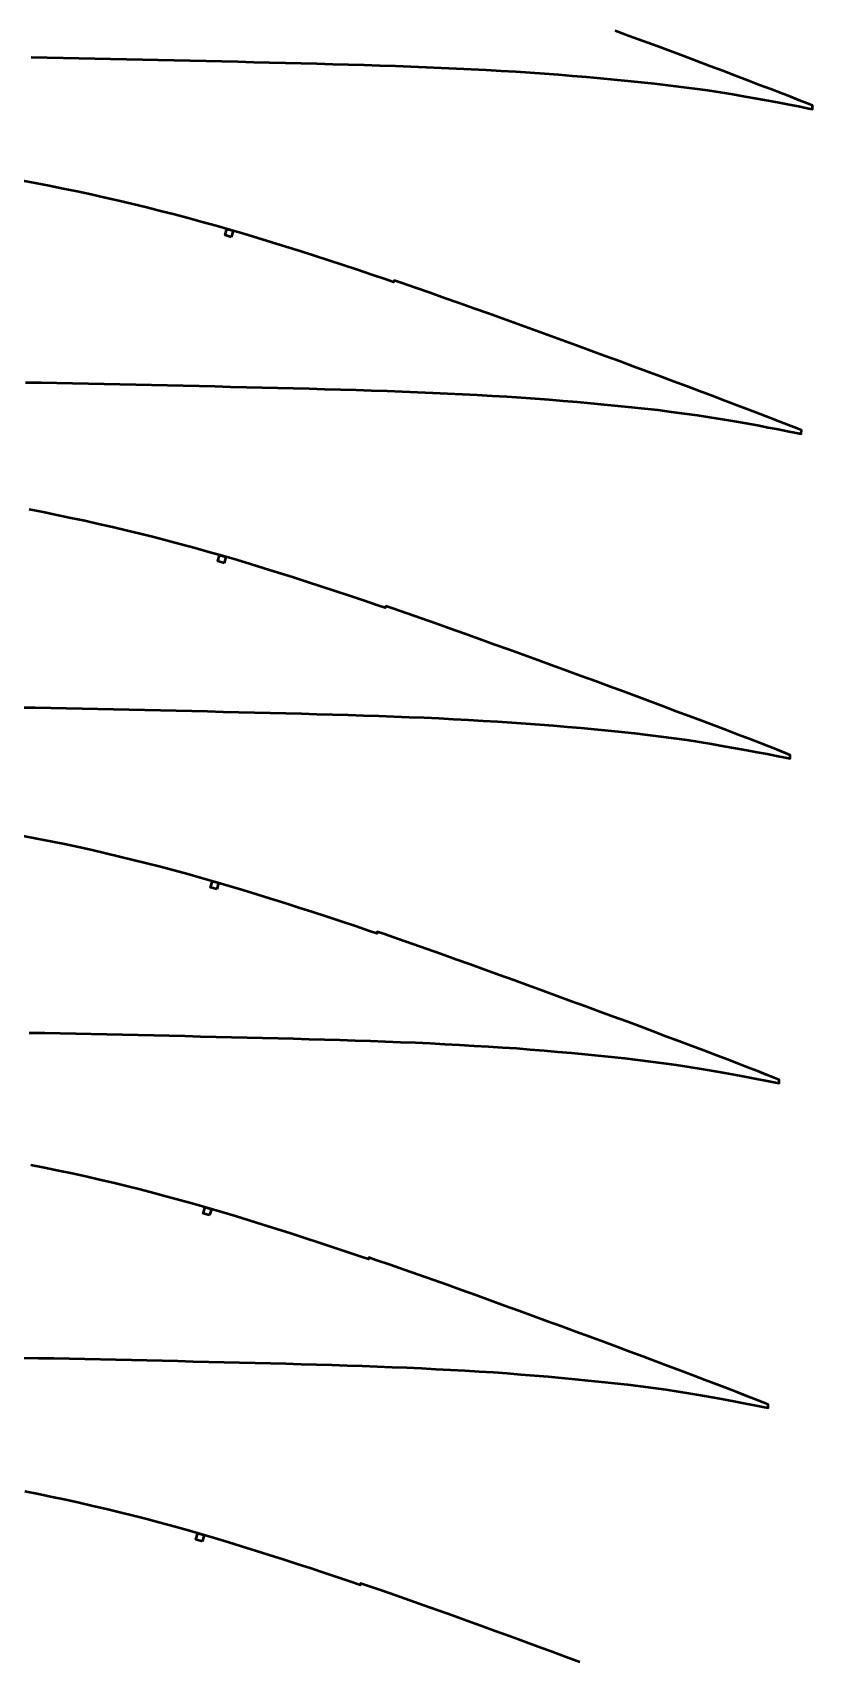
# Model space of a CAD drawing. Header units: metres. Extents: x -32 to 1074, y -15727 to -24.
# Drawn here: x 547 to 1026, y -3956 to -2958 of the extents above; entities that cross this region are included whole.
import ezdxf

# ---------------------------------------------------------------- set-up
doc = ezdxf.new("R2010")
doc.units = ezdxf.units.M
doc.layers.add('Layer', color=7, linetype='Continuous', lineweight=50)

msp = doc.modelspace()

# ---------------------------------------------------------------- linework, layer by layer
at = {"layer": 'Layer'}
for points in [[(546.58, -2973.51), (556.32, -2973.67), (566.05, -2973.85), (575.76, -2974.03), (585.48, -2974.23), (595.23, -2974.45), (604.99, -2974.67), (614.75, -2974.88), (624.52, -2975.09), (634.29, -2975.3), (644.05, -2975.51), (653.81, -2975.73), (663.57, -2975.96), (673.33, -2976.19), (683.07, -2976.41), (692.8, -2976.64), (702.5, -2976.87), (712.19, -2977.13), (721.88, -2977.39), (731.57, -2977.67), (741.25, -2977.95), (750.89, -2978.23), (760.46, -2978.52), (769.96, -2978.83), (779.42, -2979.18), (788.84, -2979.53), (798.16, -2979.9), (807.39, -2980.32), (816.56, -2980.78), (825.72, -2981.29), (834.84, -2981.82), (843.87, -2982.33), (852.74, -2982.86), (861.43, -2983.47), (870.09, -2984.17), (878.75, -2984.88), (887.32, -2985.57), (895.78, -2986.31), (904.19, -2987.15), (912.58, -2987.99), (920.88, -2988.77), (929.06, -2989.61), (937.2, -2990.59), (945.39, -2991.65), (953.54, -2992.69), (961.47, -2993.75), (969.24, -2994.95), (976.96, -2996.23), (984.53, -2997.54), (991.86, -2998.81), (998.82, -3000.07), (1005.41, -3001.32), (1011.59, -3002.49), (1017.34, -3003.61), (1022.62, -3004.67), (1025.89, -3005.35), (1025.94, -3003.13), (1022.87, -3001.88), (1017.93, -2999.97), (1012.58, -2997.85), (1006.74, -2995.58), (1000.37, -2993.15), (993.52, -2990.54), (986.27, -2987.76), (978.68, -2984.86), (970.87, -2981.88), (962.99, -2978.91), (955.04, -2975.97), (946.98, -2972.92), (938.83, -2969.83), (930.54, -2966.75), (922.11, -2963.63), (913.54, -2960.5), (904.8, -2957.29)], [(546.58, -2973.51), (556.32, -2973.67), (566.05, -2973.85), (575.76, -2974.03), (585.48, -2974.23), (595.23, -2974.45), (604.99, -2974.67), (614.75, -2974.88), (624.52, -2975.09), (634.29, -2975.3), (644.05, -2975.51), (653.81, -2975.73), (663.57, -2975.96), (673.33, -2976.19), (683.07, -2976.41), (692.8, -2976.64), (702.5, -2976.87), (712.19, -2977.13), (721.88, -2977.39), (731.57, -2977.67), (741.25, -2977.95), (750.89, -2978.23), (760.46, -2978.52), (769.96, -2978.83), (779.42, -2979.18), (788.84, -2979.53), (798.16, -2979.9), (807.39, -2980.32), (816.56, -2980.78), (825.72, -2981.29), (834.84, -2981.82), (843.87, -2982.33), (852.74, -2982.86), (861.43, -2983.47), (870.09, -2984.17), (878.75, -2984.88), (887.32, -2985.57), (895.78, -2986.31), (904.19, -2987.15), (912.58, -2987.99), (920.88, -2988.77), (929.06, -2989.61), (937.2, -2990.59), (945.39, -2991.65), (953.54, -2992.69), (961.47, -2993.75), (969.24, -2994.95), (976.96, -2996.23), (984.53, -2997.54), (991.86, -2998.81), (998.82, -3000.07), (1005.41, -3001.32), (1011.59, -3002.49), (1017.34, -3003.61), (1022.62, -3004.67), (1025.89, -3005.35), (1025.94, -3003.13), (1022.87, -3001.88), (1017.93, -2999.97), (1012.58, -2997.85), (1006.74, -2995.58), (1000.37, -2993.15), (993.52, -2990.54), (986.27, -2987.76), (978.68, -2984.86), (970.87, -2981.88), (962.99, -2978.91), (955.04, -2975.97), (946.98, -2972.92), (938.83, -2969.83), (930.54, -2966.75), (922.11, -2963.63), (913.54, -2960.5), (904.8, -2957.29)], [(542.96, -3173.02), (552.63, -3173.18), (562.3, -3173.35), (571.95, -3173.54), (581.6, -3173.74), (591.28, -3173.95), (600.98, -3174.17), (610.68, -3174.38), (620.38, -3174.59), (630.09, -3174.8), (639.78, -3175.01), (649.48, -3175.23), (659.17, -3175.45), (668.87, -3175.68), (678.55, -3175.9), (688.21, -3176.13), (697.85, -3176.36), (707.47, -3176.61), (717.09, -3176.88), (726.72, -3177.15), (736.34, -3177.43), (745.91, -3177.71), (755.42, -3178), (764.85, -3178.31), (774.25, -3178.65), (783.61, -3179), (792.87, -3179.37), (802.03, -3179.78), (811.15, -3180.24), (820.24, -3180.75), (829.3, -3181.27), (838.28, -3181.79), (847.09, -3182.31), (855.72, -3182.91), (864.32, -3183.61), (872.92, -3184.32), (881.44, -3185), (889.84, -3185.74), (898.19, -3186.57), (906.53, -3187.4), (914.78, -3188.18), (922.91, -3189.02), (930.99, -3189.99), (939.12, -3191.03), (947.22, -3192.07), (955.1, -3193.13), (962.81, -3194.32), (970.48, -3195.59), (978.01, -3196.89), (985.28, -3198.15), (992.2, -3199.41), (998.75, -3200.65), (1004.89, -3201.81), (1010.59, -3202.92), (1015.85, -3203.97), (1019.09, -3204.65), (1019.14, -3202.45), (1016.09, -3201.21), (1011.18, -3199.31), (1005.87, -3197.2), (1000.07, -3194.95), (993.74, -3192.53), (986.93, -3189.94), (979.73, -3187.18), (972.19, -3184.3), (964.44, -3181.34), (956.6, -3178.39), (948.71, -3175.47), (940.7, -3172.44), (932.61, -3169.37), (924.37, -3166.31), (916, -3163.21), (907.48, -3160.1), (898.8, -3156.92), (889.99, -3153.69), (881.07, -3150.43), (872.09, -3147.15), (863.09, -3143.86), (854.07, -3140.58), (845.06, -3137.32), (836.06, -3134.06), (827.06, -3130.83), (818.07, -3127.61), (809.12, -3124.42), (800.21, -3121.26), (791.31, -3118.14), (782.42, -3115.05), (773.55, -3111.99), (769.16, -3110.49), (768.82, -3111.48), (764.37, -3109.96), (755.55, -3106.97), (746.74, -3104.02), (737.94, -3101.12), (729.13, -3098.24), (720.33, -3095.4), (711.55, -3092.59), (702.83, -3089.83), (694.17, -3087.13), (685.56, -3084.5), (676.99, -3081.93), (668.45, -3079.43), (659.93, -3077), (651.41, -3074.62), (642.9, -3072.3), (634.41, -3070.05), (625.92, -3067.86), (617.42, -3065.74), (608.91, -3063.67), (600.38, -3061.67), (591.84, -3059.72), (583.27, -3057.82), (574.7, -3055.98), (566.11, -3054.2), (557.51, -3052.48), (548.88, -3050.82), (540.22, -3049.21)], [(542.96, -3173.02), (552.63, -3173.18), (562.3, -3173.35), (571.95, -3173.54), (581.6, -3173.74), (591.28, -3173.95), (600.98, -3174.17), (610.68, -3174.38), (620.38, -3174.59), (630.09, -3174.8), (639.78, -3175.01), (649.48, -3175.23), (659.17, -3175.45), (668.87, -3175.68), (678.55, -3175.9), (688.21, -3176.13), (697.85, -3176.36), (707.47, -3176.61), (717.09, -3176.88), (726.72, -3177.15), (736.34, -3177.43), (745.91, -3177.71), (755.42, -3178), (764.85, -3178.31), (774.25, -3178.65), (783.61, -3179), (792.87, -3179.37), (802.03, -3179.78), (811.15, -3180.24), (820.24, -3180.75), (829.3, -3181.27), (838.28, -3181.79), (847.09, -3182.31), (855.72, -3182.91), (864.32, -3183.61), (872.92, -3184.32), (881.44, -3185), (889.84, -3185.74), (898.19, -3186.57), (906.53, -3187.4), (914.78, -3188.18), (922.91, -3189.02), (930.99, -3189.99), (939.12, -3191.03), (947.22, -3192.07), (955.1, -3193.13), (962.81, -3194.32), (970.48, -3195.59), (978.01, -3196.89), (985.28, -3198.15), (992.2, -3199.41), (998.75, -3200.65), (1004.89, -3201.81), (1010.59, -3202.92), (1015.85, -3203.97), (1019.09, -3204.65), (1019.14, -3202.45), (1016.09, -3201.21), (1011.18, -3199.31), (1005.87, -3197.2), (1000.07, -3194.95), (993.74, -3192.53), (986.93, -3189.94), (979.73, -3187.18), (972.19, -3184.3), (964.44, -3181.34), (956.6, -3178.39), (948.71, -3175.47), (940.7, -3172.44), (932.61, -3169.37), (924.37, -3166.31), (916, -3163.21), (907.48, -3160.1), (898.8, -3156.92), (889.99, -3153.69), (881.07, -3150.43), (872.09, -3147.15), (863.09, -3143.86), (854.07, -3140.58), (845.06, -3137.32), (836.06, -3134.06), (827.06, -3130.83), (818.07, -3127.61), (809.12, -3124.42), (800.21, -3121.26), (791.31, -3118.14), (782.42, -3115.05), (773.55, -3111.99), (769.16, -3110.49), (768.82, -3111.48), (764.37, -3109.96), (755.55, -3106.97), (746.74, -3104.02), (737.94, -3101.12), (729.13, -3098.24), (720.33, -3095.4), (711.55, -3092.59), (702.83, -3089.83), (694.17, -3087.13), (685.56, -3084.5), (676.99, -3081.93), (668.45, -3079.43), (659.93, -3077), (651.41, -3074.62), (642.9, -3072.3), (634.41, -3070.05), (625.92, -3067.86), (617.42, -3065.74), (608.91, -3063.67), (600.38, -3061.67), (591.84, -3059.72), (583.27, -3057.82), (574.7, -3055.98), (566.11, -3054.2), (557.51, -3052.48), (548.88, -3050.82), (540.22, -3049.21)], [(669.32, -3083.85), (665.48, -3082.73), (666.61, -3078.89), (670.44, -3080.02), (669.32, -3083.85)], [(539.34, -3372.53), (548.95, -3372.69), (558.54, -3372.86), (568.13, -3373.05), (577.72, -3373.24), (587.33, -3373.46), (596.97, -3373.67), (606.6, -3373.88), (616.24, -3374.09), (625.88, -3374.29), (635.52, -3374.5), (645.14, -3374.72), (654.77, -3374.95), (664.4, -3375.17), (674.02, -3375.39), (683.62, -3375.62), (693.19, -3375.85), (702.75, -3376.1), (712.31, -3376.36), (721.87, -3376.63), (731.43, -3376.91), (740.94, -3377.19), (750.38, -3377.47), (759.75, -3377.78), (769.09, -3378.12), (778.38, -3378.47), (787.58, -3378.84), (796.68, -3379.25), (805.74, -3379.7), (814.77, -3380.2), (823.77, -3380.73), (832.69, -3381.24), (841.44, -3381.75), (850.01, -3382.35), (858.55, -3383.05), (867.1, -3383.75), (875.56, -3384.43), (883.9, -3385.16), (892.2, -3385.99), (900.48, -3386.82), (908.67, -3387.59), (916.75, -3388.42), (924.78, -3389.39), (932.86, -3390.42), (940.9, -3391.46), (948.73, -3392.5), (956.39, -3393.69), (964.01, -3394.95), (971.48, -3396.24), (978.71, -3397.49), (985.58, -3398.74), (992.08, -3399.97), (998.18, -3401.12), (1003.85, -3402.23), (1009.07, -3403.27), (1012.29, -3403.95), (1012.33, -3401.77), (1009.31, -3400.54), (1004.43, -3398.65), (999.16, -3396.56), (993.39, -3394.32), (987.11, -3391.92), (980.35, -3389.34), (973.19, -3386.6), (965.7, -3383.74), (958, -3380.8), (950.22, -3377.87), (942.38, -3374.97), (934.42, -3371.96), (926.38, -3368.91), (918.2, -3365.87), (909.88, -3362.79), (901.42, -3359.7), (892.81, -3356.54), (884.05, -3353.33), (875.19, -3350.1), (866.27, -3346.84), (857.32, -3343.57), (848.37, -3340.31), (839.42, -3337.07), (830.48, -3333.84), (821.53, -3330.62), (812.61, -3327.43), (803.72, -3324.26), (794.86, -3321.12), (786.03, -3318.02), (777.2, -3314.95), (768.39, -3311.91), (764.03, -3310.42), (763.69, -3311.41), (759.27, -3309.9), (750.5, -3306.93), (741.75, -3304.01), (733.01, -3301.12), (724.26, -3298.26), (715.52, -3295.44), (706.8, -3292.65), (698.13, -3289.91), (689.53, -3287.23), (680.98, -3284.61), (672.47, -3282.06), (663.99, -3279.58), (655.52, -3277.16), (647.06, -3274.8), (638.61, -3272.5), (630.17, -3270.26), (621.74, -3268.09), (613.3, -3265.98), (604.85, -3263.93), (596.37, -3261.93), (587.88, -3260), (579.38, -3258.11), (570.86, -3256.29), (562.33, -3254.52), (553.78, -3252.81), (545.21, -3251.16)], [(539.34, -3372.53), (548.95, -3372.69), (558.54, -3372.86), (568.13, -3373.05), (577.72, -3373.24), (587.33, -3373.46), (596.97, -3373.67), (606.6, -3373.88), (616.24, -3374.09), (625.88, -3374.29), (635.52, -3374.5), (645.14, -3374.72), (654.77, -3374.95), (664.4, -3375.17), (674.02, -3375.39), (683.62, -3375.62), (693.19, -3375.85), (702.75, -3376.1), (712.31, -3376.36), (721.87, -3376.63), (731.43, -3376.91), (740.94, -3377.19), (750.38, -3377.47), (759.75, -3377.78), (769.09, -3378.12), (778.38, -3378.47), (787.58, -3378.84), (796.68, -3379.25), (805.74, -3379.7), (814.77, -3380.2), (823.77, -3380.73), (832.69, -3381.24), (841.44, -3381.75), (850.01, -3382.35), (858.55, -3383.05), (867.1, -3383.75), (875.56, -3384.43), (883.9, -3385.16), (892.2, -3385.99), (900.48, -3386.82), (908.67, -3387.59), (916.75, -3388.42), (924.78, -3389.39), (932.86, -3390.42), (940.9, -3391.46), (948.73, -3392.5), (956.39, -3393.69), (964.01, -3394.95), (971.48, -3396.24), (978.71, -3397.49), (985.58, -3398.74), (992.08, -3399.97), (998.18, -3401.12), (1003.85, -3402.23), (1009.07, -3403.27), (1012.29, -3403.95), (1012.33, -3401.77), (1009.31, -3400.54), (1004.43, -3398.65), (999.16, -3396.56), (993.39, -3394.32), (987.11, -3391.92), (980.35, -3389.34), (973.19, -3386.6), (965.7, -3383.74), (958, -3380.8), (950.22, -3377.87), (942.38, -3374.97), (934.42, -3371.96), (926.38, -3368.91), (918.2, -3365.87), (909.88, -3362.79), (901.42, -3359.7), (892.81, -3356.54), (884.05, -3353.33), (875.19, -3350.1), (866.27, -3346.84), (857.32, -3343.57), (848.37, -3340.31), (839.42, -3337.07), (830.48, -3333.84), (821.53, -3330.62), (812.61, -3327.43), (803.72, -3324.26), (794.86, -3321.12), (786.03, -3318.02), (777.2, -3314.95), (768.39, -3311.91), (764.03, -3310.42), (763.69, -3311.41), (759.27, -3309.9), (750.5, -3306.93), (741.75, -3304.01), (733.01, -3301.12), (724.26, -3298.26), (715.52, -3295.44), (706.8, -3292.65), (698.13, -3289.91), (689.53, -3287.23), (680.98, -3284.61), (672.47, -3282.06), (663.99, -3279.58), (655.52, -3277.16), (647.06, -3274.8), (638.61, -3272.5), (630.17, -3270.26), (621.74, -3268.09), (613.3, -3265.98), (604.85, -3263.93), (596.37, -3261.93), (587.88, -3260), (579.38, -3258.11), (570.86, -3256.29), (562.33, -3254.52), (553.78, -3252.81), (545.21, -3251.16)], [(664.86, -3284), (661.02, -3282.88), (662.14, -3279.04), (665.98, -3280.16), (664.86, -3284)], [(545.26, -3572.2), (554.79, -3572.37), (564.31, -3572.55), (573.84, -3572.75), (583.39, -3572.96), (592.96, -3573.17), (602.53, -3573.38), (612.1, -3573.59), (621.68, -3573.79), (631.25, -3574), (640.81, -3574.22), (650.38, -3574.44), (659.94, -3574.67), (669.49, -3574.89), (679.02, -3575.11), (688.53, -3575.34), (698.02, -3575.58), (707.52, -3575.85), (717.02, -3576.12), (726.51, -3576.39), (735.96, -3576.66), (745.34, -3576.95), (754.65, -3577.26), (763.92, -3577.59), (773.15, -3577.94), (782.29, -3578.31), (791.33, -3578.71), (800.32, -3579.17), (809.3, -3579.66), (818.23, -3580.18), (827.09, -3580.69), (835.78, -3581.2), (844.3, -3581.8), (852.79, -3582.49), (861.27, -3583.19), (869.68, -3583.86), (877.96, -3584.59), (886.21, -3585.41), (894.43, -3586.23), (902.57, -3587), (910.59, -3587.82), (918.56, -3588.78), (926.59, -3589.81), (934.58, -3590.84), (942.35, -3591.88), (949.96, -3593.06), (957.53, -3594.31), (964.96, -3595.59), (972.13, -3596.83), (978.96, -3598.07), (985.42, -3599.3), (991.48, -3600.44), (997.1, -3601.54), (1002.29, -3602.58), (1005.49, -3603.25), (1005.53, -3601.09), (1002.52, -3599.86), (997.68, -3597.99), (992.44, -3595.91), (986.72, -3593.69), (980.48, -3591.31), (973.76, -3588.74), (966.65, -3586.02), (959.21, -3583.18), (951.56, -3580.26), (943.83, -3577.35), (936.04, -3574.46), (928.15, -3571.48), (920.16, -3568.45), (912.03, -3565.43), (903.77, -3562.37), (895.37, -3559.3), (886.81, -3556.16), (878.11, -3552.98), (869.31, -3549.76), (860.45, -3546.53), (851.56, -3543.28), (842.67, -3540.05), (833.78, -3536.82), (824.9, -3533.61), (816.01, -3530.42), (807.15, -3527.25), (798.32, -3524.1), (789.52, -3520.98), (780.74, -3517.9), (771.98, -3514.85), (763.23, -3511.83), (758.9, -3510.35), (758.56, -3511.34), (754.16, -3509.84), (745.46, -3506.9), (736.77, -3503.99), (728.08, -3501.12), (719.39, -3498.29), (710.71, -3495.48), (702.05, -3492.71), (693.44, -3489.99), (684.9, -3487.32), (676.41, -3484.72), (667.95, -3482.19), (659.53, -3479.73), (651.11, -3477.32), (642.71, -3474.98), (634.32, -3472.69), (625.94, -3470.47), (617.56, -3468.31), (609.18, -3466.22), (600.78, -3464.18), (592.37, -3462.2), (583.93, -3460.27), (575.48, -3458.41), (567.02, -3456.59), (558.55, -3454.84), (550.06, -3453.14), (541.55, -3451.5)], [(545.26, -3572.2), (554.79, -3572.37), (564.31, -3572.55), (573.84, -3572.75), (583.39, -3572.96), (592.96, -3573.17), (602.53, -3573.38), (612.1, -3573.59), (621.68, -3573.79), (631.25, -3574), (640.81, -3574.22), (650.38, -3574.44), (659.94, -3574.67), (669.49, -3574.89), (679.02, -3575.11), (688.53, -3575.34), (698.02, -3575.58), (707.52, -3575.85), (717.02, -3576.12), (726.51, -3576.39), (735.96, -3576.66), (745.34, -3576.95), (754.65, -3577.26), (763.92, -3577.59), (773.15, -3577.94), (782.29, -3578.31), (791.33, -3578.71), (800.32, -3579.17), (809.3, -3579.66), (818.23, -3580.18), (827.09, -3580.69), (835.78, -3581.2), (844.3, -3581.8), (852.79, -3582.49), (861.27, -3583.19), (869.68, -3583.86), (877.96, -3584.59), (886.21, -3585.41), (894.43, -3586.23), (902.57, -3587), (910.59, -3587.82), (918.56, -3588.78), (926.59, -3589.81), (934.58, -3590.84), (942.35, -3591.88), (949.96, -3593.06), (957.53, -3594.31), (964.96, -3595.59), (972.13, -3596.83), (978.96, -3598.07), (985.42, -3599.3), (991.48, -3600.44), (997.1, -3601.54), (1002.29, -3602.58), (1005.49, -3603.25), (1005.53, -3601.09), (1002.52, -3599.86), (997.68, -3597.99), (992.44, -3595.91), (986.72, -3593.69), (980.48, -3591.31), (973.76, -3588.74), (966.65, -3586.02), (959.21, -3583.18), (951.56, -3580.26), (943.83, -3577.35), (936.04, -3574.46), (928.15, -3571.48), (920.16, -3568.45), (912.03, -3565.43), (903.77, -3562.37), (895.37, -3559.3), (886.81, -3556.16), (878.11, -3552.98), (869.31, -3549.76), (860.45, -3546.53), (851.56, -3543.28), (842.67, -3540.05), (833.78, -3536.82), (824.9, -3533.61), (816.01, -3530.42), (807.15, -3527.25), (798.32, -3524.1), (789.52, -3520.98), (780.74, -3517.9), (771.98, -3514.85), (763.23, -3511.83), (758.9, -3510.35), (758.56, -3511.34), (754.16, -3509.84), (745.46, -3506.9), (736.77, -3503.99), (728.08, -3501.12), (719.39, -3498.29), (710.71, -3495.48), (702.05, -3492.71), (693.44, -3489.99), (684.9, -3487.32), (676.41, -3484.72), (667.95, -3482.19), (659.53, -3479.73), (651.11, -3477.32), (642.71, -3474.98), (634.32, -3472.69), (625.94, -3470.47), (617.56, -3468.31), (609.18, -3466.22), (600.78, -3464.18), (592.37, -3462.2), (583.93, -3460.27), (575.48, -3458.41), (567.02, -3456.59), (558.55, -3454.84), (550.06, -3453.14), (541.55, -3451.5)], [(660.39, -3484.15), (656.55, -3483.02), (657.68, -3479.19), (661.52, -3480.31), (660.39, -3484.15)], [(541.57, -3771.71), (551.04, -3771.88), (560.5, -3772.06), (569.96, -3772.25), (579.44, -3772.46), (588.95, -3772.68), (598.45, -3772.89), (607.96, -3773.09), (617.47, -3773.29), (626.98, -3773.5), (636.48, -3773.71), (645.98, -3773.93), (655.47, -3774.16), (664.96, -3774.38), (674.43, -3774.59), (683.88, -3774.82), (693.3, -3775.07), (702.73, -3775.33), (712.17, -3775.6), (721.6, -3775.87), (730.98, -3776.14), (740.3, -3776.42), (749.54, -3776.73), (758.75, -3777.06), (767.92, -3777.41), (777, -3777.77), (785.98, -3778.17), (794.91, -3778.63), (803.82, -3779.12), (812.7, -3779.64), (821.5, -3780.14), (830.13, -3780.65), (838.59, -3781.24), (847.02, -3781.93), (855.45, -3782.62), (863.79, -3783.29), (872.02, -3784.01), (880.21, -3784.83), (888.38, -3785.64), (896.46, -3786.41), (904.43, -3787.23), (912.35, -3788.18), (920.32, -3789.2), (928.25, -3790.22), (935.98, -3791.25), (943.54, -3792.42), (951.06, -3793.67), (958.43, -3794.94), (965.56, -3796.17), (972.34, -3797.41), (978.75, -3798.62), (984.77, -3799.76), (990.36, -3800.85), (995.51, -3801.88), (998.69, -3802.55), (998.73, -3800.41), (995.74, -3799.19), (990.93, -3797.33), (985.73, -3795.27), (980.04, -3793.06), (973.84, -3790.69), (967.17, -3788.15), (960.11, -3785.44), (952.72, -3782.62), (945.12, -3779.72), (937.45, -3776.83), (929.71, -3773.96), (921.87, -3771), (913.93, -3767.99), (905.86, -3764.99), (897.65, -3761.95), (889.31, -3758.9), (880.81, -3755.78), (872.17, -3752.62), (863.43, -3749.43), (854.63, -3746.22), (845.8, -3742.99), (836.97, -3739.78), (828.14, -3736.58), (819.31, -3733.39), (810.49, -3730.22), (801.69, -3727.06), (792.92, -3723.94), (784.18, -3720.84), (775.46, -3717.78), (766.75, -3714.75), (758.06, -3711.75), (753.76, -3710.28), (753.42, -3711.28), (749.06, -3709.78), (740.41, -3706.86), (731.78, -3703.97), (723.15, -3701.12), (714.52, -3698.31), (705.9, -3695.52), (697.29, -3692.77), (688.75, -3690.06), (680.26, -3687.42), (671.83, -3684.84), (663.43, -3682.32), (655.06, -3679.87), (646.71, -3677.49), (638.36, -3675.16), (630.03, -3672.89), (621.7, -3670.68), (613.38, -3668.54), (605.06, -3666.45), (596.71, -3664.43), (588.36, -3662.46), (579.98, -3660.55), (571.59, -3658.7), (563.19, -3656.9), (554.77, -3655.15), (546.34, -3653.46)], [(541.57, -3771.71), (551.04, -3771.88), (560.5, -3772.06), (569.96, -3772.25), (579.44, -3772.46), (588.95, -3772.68), (598.45, -3772.89), (607.96, -3773.09), (617.47, -3773.29), (626.98, -3773.5), (636.48, -3773.71), (645.98, -3773.93), (655.47, -3774.16), (664.96, -3774.38), (674.43, -3774.59), (683.88, -3774.82), (693.3, -3775.07), (702.73, -3775.33), (712.17, -3775.6), (721.6, -3775.87), (730.98, -3776.14), (740.3, -3776.42), (749.54, -3776.73), (758.75, -3777.06), (767.92, -3777.41), (777, -3777.77), (785.98, -3778.17), (794.91, -3778.63), (803.82, -3779.12), (812.7, -3779.64), (821.5, -3780.14), (830.13, -3780.65), (838.59, -3781.24), (847.02, -3781.93), (855.45, -3782.62), (863.79, -3783.29), (872.02, -3784.01), (880.21, -3784.83), (888.38, -3785.64), (896.46, -3786.41), (904.43, -3787.23), (912.35, -3788.18), (920.32, -3789.2), (928.25, -3790.22), (935.98, -3791.25), (943.54, -3792.42), (951.06, -3793.67), (958.43, -3794.94), (965.56, -3796.17), (972.34, -3797.41), (978.75, -3798.62), (984.77, -3799.76), (990.36, -3800.85), (995.51, -3801.88), (998.69, -3802.55), (998.73, -3800.41), (995.74, -3799.19), (990.93, -3797.33), (985.73, -3795.27), (980.04, -3793.06), (973.84, -3790.69), (967.17, -3788.15), (960.11, -3785.44), (952.72, -3782.62), (945.12, -3779.72), (937.45, -3776.83), (929.71, -3773.96), (921.87, -3771), (913.93, -3767.99), (905.86, -3764.99), (897.65, -3761.95), (889.31, -3758.9), (880.81, -3755.78), (872.17, -3752.62), (863.43, -3749.43), (854.63, -3746.22), (845.8, -3742.99), (836.97, -3739.78), (828.14, -3736.58), (819.31, -3733.39), (810.49, -3730.22), (801.69, -3727.06), (792.92, -3723.94), (784.18, -3720.84), (775.46, -3717.78), (766.75, -3714.75), (758.06, -3711.75), (753.76, -3710.28), (753.42, -3711.28), (749.06, -3709.78), (740.41, -3706.86), (731.78, -3703.97), (723.15, -3701.12), (714.52, -3698.31), (705.9, -3695.52), (697.29, -3692.77), (688.75, -3690.06), (680.26, -3687.42), (671.83, -3684.84), (663.43, -3682.32), (655.06, -3679.87), (646.71, -3677.49), (638.36, -3675.16), (630.03, -3672.89), (621.7, -3670.68), (613.38, -3668.54), (605.06, -3666.45), (596.71, -3664.43), (588.36, -3662.46), (579.98, -3660.55), (571.59, -3658.7), (563.19, -3656.9), (554.77, -3655.15), (546.34, -3653.46)], [(655.93, -3684.3), (652.09, -3683.17), (653.21, -3679.33), (657.05, -3680.46), (655.93, -3684.3)], [(883.25, -3958.51), (874.81, -3955.41), (866.23, -3952.27), (857.55, -3949.09), (848.81, -3945.9), (840.04, -3942.71), (831.27, -3939.51), (822.5, -3936.33), (813.73, -3933.17), (804.97, -3930.02), (796.23, -3926.88), (787.52, -3923.78), (778.84, -3920.7), (770.18, -3917.67), (761.53, -3914.66), (752.9, -3911.68), (748.63, -3910.22), (748.29, -3911.21), (743.95, -3909.73), (735.37, -3906.82), (726.79, -3903.96), (718.22, -3901.12), (709.66, -3898.33), (701.09, -3895.56), (692.54, -3892.83), (684.05, -3890.14), (675.63, -3887.51), (667.25, -3884.95), (658.91, -3882.45), (650.6, -3880.02), (642.3, -3877.65), (634.01, -3875.34), (625.73, -3873.08), (617.47, -3870.89), (609.2, -3868.76), (600.93, -3866.69), (592.65, -3864.68), (584.35, -3862.73), (576.03, -3860.83), (567.69, -3858.99), (559.35, -3857.2), (550.99, -3855.47), (542.62, -3853.79)], [(883.25, -3958.51), (874.81, -3955.41), (866.23, -3952.27), (857.55, -3949.09), (848.81, -3945.9), (840.04, -3942.71), (831.27, -3939.51), (822.5, -3936.33), (813.73, -3933.17), (804.97, -3930.02), (796.23, -3926.88), (787.52, -3923.78), (778.84, -3920.7), (770.18, -3917.67), (761.53, -3914.66), (752.9, -3911.68), (748.63, -3910.22), (748.29, -3911.21), (743.95, -3909.73), (735.37, -3906.82), (726.79, -3903.96), (718.22, -3901.12), (709.66, -3898.33), (701.09, -3895.56), (692.54, -3892.83), (684.05, -3890.14), (675.63, -3887.51), (667.25, -3884.95), (658.91, -3882.45), (650.6, -3880.02), (642.3, -3877.65), (634.01, -3875.34), (625.73, -3873.08), (617.47, -3870.89), (609.2, -3868.76), (600.93, -3866.69), (592.65, -3864.68), (584.35, -3862.73), (576.03, -3860.83), (567.69, -3858.99), (559.35, -3857.2), (550.99, -3855.47), (542.62, -3853.79)], [(651.46, -3884.44), (647.62, -3883.32), (648.75, -3879.48), (652.59, -3880.6), (651.46, -3884.44)]]:
    msp.add_lwpolyline(points, dxfattribs=at)

doc.saveas('drawing.dxf')
